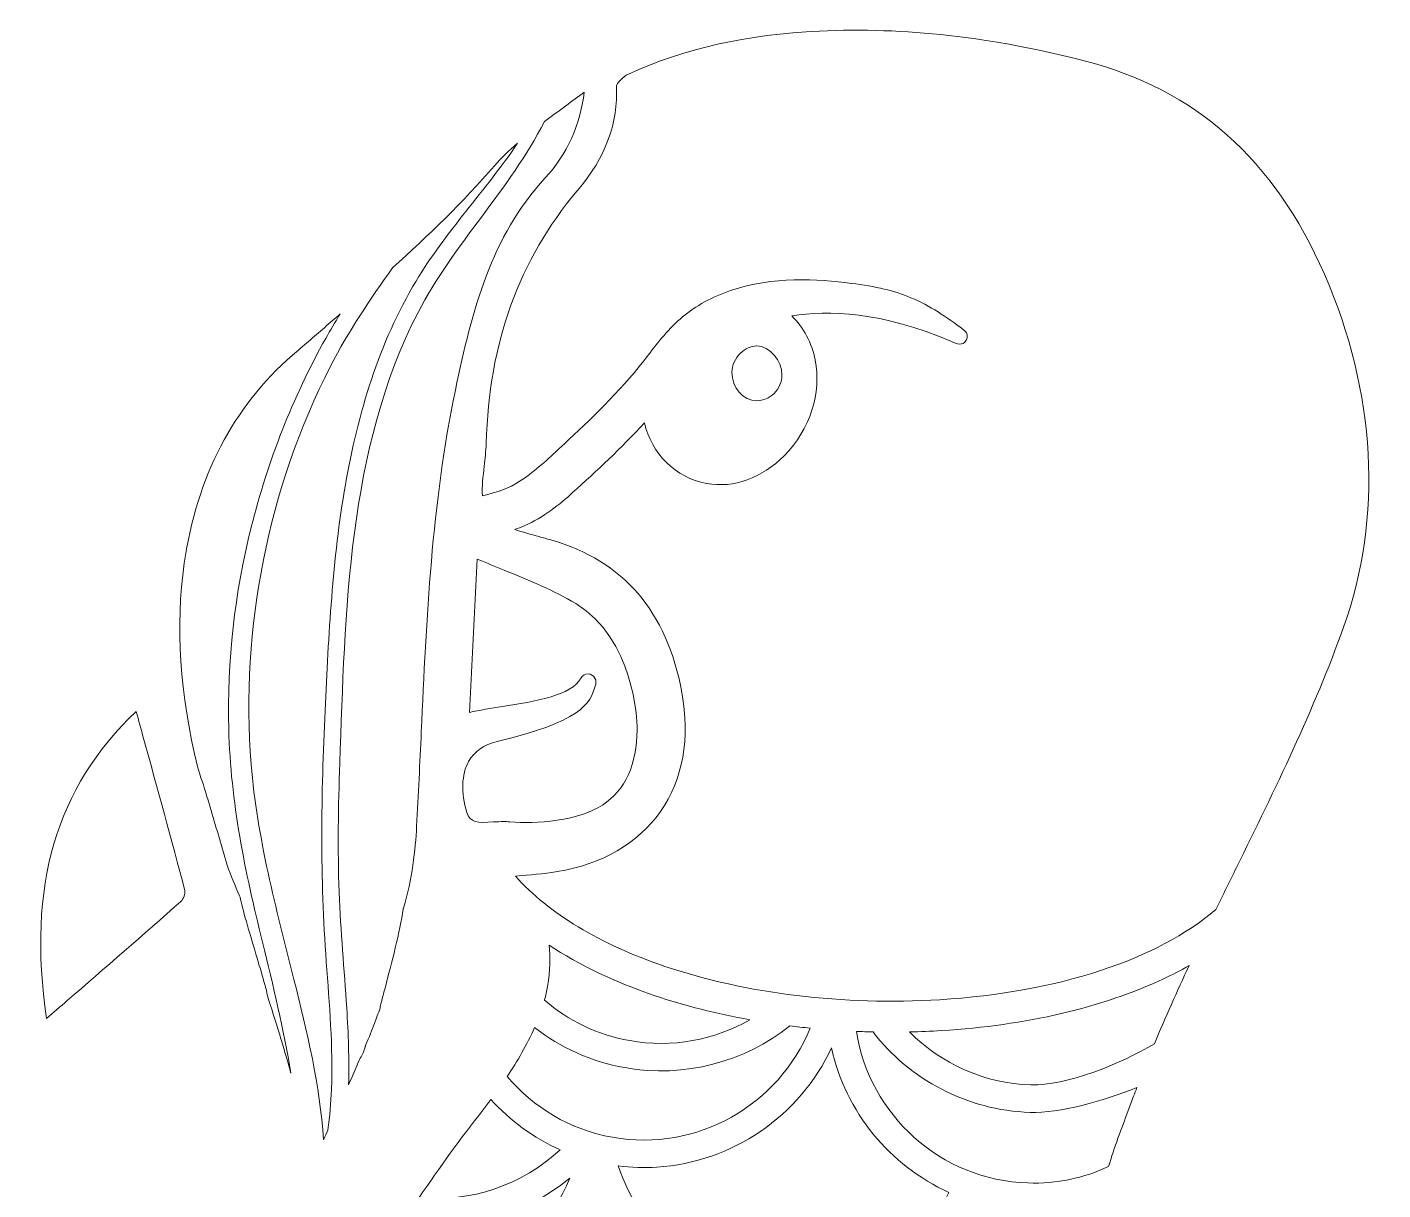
# Model space of a CAD drawing. Header units: millimetres. Extents: x -1647 to 2455, y -685 to 37.
# Drawn here: x -915.9 to -740.8, y -130.3 to 19.8 of the extents above; entities that cross this region are included whole.
import ezdxf

# ---------------------------------------------------------------- set-up
doc = ezdxf.new("R2010")
doc.units = ezdxf.units.MM
doc.header["$MEASUREMENT"] = 0
doc.layers.add('Layer 3', color=7, linetype='Continuous')

msp = doc.modelspace()

# ---------------------------------------------------------------- linework, layer by layer
at = {"layer": 'Layer 3', "lineweight": 0}
for points, knots in [([(-838.24, 13.71), (-831.02, 17.01), (-822.94, 18.83), (-813.54, 19.27), (-802.56, 19.78), (-791.38, 18.53), (-779.38, 15.44), (-765, 11.75), (-754.85, 2.74), (-748.34, -12.11), (-741.67, -27.35), (-740.79, -43.54), (-745.87, -57.69), (-749.69, -68.35), (-754.77, -78.69), (-759.68, -88.69), (-760.57, -90.49), (-761.46, -92.31), (-762.35, -94.13), (-769.97, -100.58), (-782.59, -104.82), (-798.03, -105.78), (-810.44, -106.54), (-823.05, -105.01), (-833.52, -101.47), (-841.95, -98.62), (-848.5, -94.65), (-852.83, -89.82), (-852.79, -89.82), (-852.75, -89.82), (-852.72, -89.82), (-851.01, -89.67), (-849.24, -89.53), (-847.45, -89.24), (-841.62, -88.28), (-837, -85.6), (-834.11, -81.48), (-831.2, -77.33), (-830.23, -72.02), (-831.33, -66.13), (-833.29, -55.6), (-838.83, -49.15), (-848.27, -46.42), (-848.75, -46.28), (-849.25, -46.14), (-849.77, -46), (-850.83, -45.71), (-851.92, -45.42), (-852.92, -45.07), (-852.5, -44.93), (-852.1, -44.78), (-851.71, -44.61), (-849.15, -43.5), (-847.1, -41.82), (-845.44, -40.31), (-842.36, -37.54), (-839.13, -34.54), (-836.17, -31.3), (-835.27, -35.26), (-832.16, -38.39), (-828.14, -39.13), (-824.64, -39.77), (-820.98, -38.45), (-818.08, -35.51), (-814.78, -32.15), (-813.26, -27.43), (-814.11, -23.17), (-814.54, -21), (-815.62, -19), (-817.13, -17.51), (-812.47, -16.73), (-805.54, -16.93), (-796.51, -20.81), (-795.83, -21.11), (-795.07, -21.44), (-794.61, -20.64), (-794.57, -20.56), (-794.18, -19.84), (-794.99, -19.24), (-797.14, -17.67), (-799.26, -16.18), (-801.74, -15.15), (-803.89, -14.26), (-806.27, -13.69), (-809.44, -13.3), (-813.83, -12.75), (-819.57, -12.37), (-825.03, -14.23), (-827.43, -15.05), (-829.52, -16.19), (-831.24, -17.63), (-833, -19.1), (-834.37, -20.86), (-835.69, -22.57), (-835.88, -22.82), (-836.06, -23.06), (-836.25, -23.3), (-839.41, -27.35), (-843.22, -30.96), (-846.54, -34.04), (-846.8, -34.28), (-847.07, -34.53), (-847.33, -34.77), (-848.9, -36.24), (-850.53, -37.76), (-852.33, -38.9), (-853.6, -39.71), (-855.1, -40.28), (-857.1, -40.71), (-857.16, -39.57), (-857.01, -38.23), (-856.87, -36.92), (-856.76, -35.94), (-856.64, -34.93), (-856.61, -33.98), (-856.24, -20.96), (-852.39, -10.28), (-844.84, -1.35), (-841.17, 2.99), (-839.52, 7.43), (-839.79, 12.18), (-839.75, 12.5), (-838.96, 13.38), (-838.24, 13.71)], [0, 0, 0, 0, 1, 1, 1, 2, 2, 2, 3, 3, 3, 4, 4, 4, 5, 5, 5, 6, 6, 6, 7, 7, 7, 8, 8, 8, 9, 9, 9, 10, 10, 10, 11, 11, 11, 12, 12, 12, 13, 13, 13, 14, 14, 14, 15, 15, 15, 16, 16, 16, 17, 17, 17, 18, 18, 18, 19, 19, 19, 20, 20, 20, 21, 21, 21, 22, 22, 22, 23, 23, 23, 24, 24, 24, 25, 25, 25, 26, 26, 26, 27, 27, 27, 28, 28, 28, 29, 29, 29, 30, 30, 30, 31, 31, 31, 32, 32, 32, 33, 33, 33, 34, 34, 34, 35, 35, 35, 36, 36, 36, 37, 37, 37, 38, 38, 38, 39, 39, 39, 40, 40, 40, 41, 41, 41, 41]), ([(-860.59, -27.09), (-863.64, -41.7), (-864.33, -56.7), (-864.99, -71.2), (-865.17, -75.2), (-865.36, -79.34), (-865.59, -83.41), (-865.77, -86.38), (-866.12, -90.27), (-867.29, -93.94), (-867.3, -93.99), (-867.32, -94.04), (-867.32, -94.1), (-867.73, -96.89), (-868.88, -101.24), (-869.63, -104.12), (-869.84, -104.92), (-870.02, -105.59), (-870.14, -106.07), (-870.21, -106.37), (-870.28, -106.64), (-870.31, -106.89), (-870.55, -107.54), (-870.79, -108.2), (-871.04, -108.85), (-871.36, -109.68), (-871.71, -110.56), (-872.18, -111.69), (-872.2, -111.73), (-872.22, -111.78), (-872.23, -111.82), (-872.37, -112.39), (-872.59, -112.9), (-872.87, -113.34), (-872.9, -113.39), (-872.93, -113.44), (-872.95, -113.49), (-873.42, -114.58), (-873.9, -115.67), (-874.38, -116.75), (-874.29, -113.46), (-874.41, -110.16), (-874.62, -106.87), (-874.93, -101.89), (-875.42, -96.91), (-875.6, -91.92), (-875.8, -86.37), (-875.71, -80.81), (-875.51, -75.25), (-874.81, -55.8), (-874.54, -34.74), (-865.41, -17.05), (-860.87, -8.27), (-853.55, -1.21), (-849.09, 7.58), (-848.18, 8.27), (-847.25, 8.95), (-846.33, 9.62), (-845.5, 10.23), (-844.71, 10.81), (-843.94, 11.39), (-844.48, 7.09), (-846.17, 3.37), (-848.97, 0.32), (-856.02, -7.37), (-858.4, -16.64), (-860.59, -27.09)], [0, 0, 0, 0, 1, 1, 1, 2, 2, 2, 3, 3, 3, 4, 4, 4, 5, 5, 5, 6, 6, 6, 7, 7, 7, 8, 8, 8, 9, 9, 9, 10, 10, 10, 11, 11, 11, 12, 12, 12, 13, 13, 13, 14, 14, 14, 15, 15, 15, 16, 16, 16, 17, 17, 17, 18, 18, 18, 19, 19, 19, 20, 20, 20, 21, 21, 21, 22, 22, 22, 22]), ([(-876.59, -117.34), (-876.66, -119.1), (-876.8, -120.86), (-877.05, -122.6), (-877.24, -123.02), (-877.43, -123.45), (-877.62, -123.87), (-878.06, -116.87), (-879.74, -109.91), (-881.44, -103.16), (-883.73, -94), (-886.2, -84.86), (-886.96, -75.41), (-888.36, -57.77), (-884.76, -39.74), (-876.71, -24), (-874.4, -19.5), (-871.59, -15.37), (-868.69, -11.29), (-864.1, -7.16), (-859.61, -2.82), (-855.52, 1.89), (-854.66, 2.88), (-853.65, 3.85), (-852.56, 4.79), (-856.66, -1.3), (-861.85, -6.67), (-865.66, -13), (-870.48, -21), (-873.19, -30.17), (-874.79, -39.32), (-876.47, -48.94), (-876.96, -58.71), (-877.42, -68.45), (-877.92, -79.29), (-878.08, -90.06), (-877.26, -100.89), (-876.85, -106.36), (-876.39, -111.85), (-876.59, -117.34)], [0, 0, 0, 0, 1, 1, 1, 2, 2, 2, 3, 3, 3, 4, 4, 4, 5, 5, 5, 6, 6, 6, 7, 7, 7, 8, 8, 8, 9, 9, 9, 10, 10, 10, 11, 11, 11, 12, 12, 12, 13, 13, 13, 13]), ([(-884.91, -105.11), (-884.94, -104.71), (-885.09, -104.18), (-885.31, -103.41), (-885.57, -102.49), (-885.95, -101.23), (-886.34, -99.9), (-887.18, -97.09), (-888.12, -93.9), (-888.4, -92.55), (-888.42, -92.48), (-888.44, -92.41), (-888.47, -92.35), (-889.03, -91.1), (-889.56, -89.78), (-890.06, -88.41), (-890.06, -88.41), (-890.54, -86.77), (-890.54, -86.77), (-891.23, -84.41), (-891.95, -81.96), (-892.67, -79.56), (-893.08, -78.2), (-893.52, -76.87), (-893.86, -75.85), (-896.2, -66.22), (-896.77, -57.58), (-895.6, -49.42), (-894.01, -38.3), (-889.31, -29.27), (-881.63, -22.58), (-880.26, -21.39), (-878.88, -20.2), (-877.51, -19.02), (-876.83, -18.43), (-876.15, -17.84), (-875.46, -17.25), (-876.11, -18.29), (-876.73, -19.35), (-877.33, -20.41), (-881.61, -28.05), (-884.82, -36.29), (-886.96, -44.78), (-889.11, -53.28), (-890.06, -62.1), (-889.85, -70.86), (-889.63, -80.21), (-887.74, -89.29), (-885.5, -98.34), (-884.11, -104), (-882.79, -109.6), (-881.82, -115.25), (-882.77, -111.88), (-883.83, -108.51), (-884.91, -105.11)], [0, 0, 0, 0, 1, 1, 1, 2, 2, 2, 3, 3, 3, 4, 4, 4, 5, 5, 5, 6, 6, 6, 7, 7, 7, 8, 8, 8, 9, 9, 9, 10, 10, 10, 11, 11, 11, 12, 12, 12, 13, 13, 13, 14, 14, 14, 15, 15, 15, 16, 16, 16, 17, 17, 17, 18, 18, 18, 18]), ([(-824.87, -24.76), (-824.87, -24.76), (-824.87, -24.76), (-824.87, -24.76), (-824.87, -23.91), (-824.45, -22.99), (-823.75, -22.31), (-823.14, -21.72), (-822.4, -21.38), (-821.71, -21.38), (-821.7, -21.38), (-821.69, -21.38), (-821.67, -21.38), (-819.98, -21.41), (-818.39, -23.23), (-818.4, -25.14), (-818.4, -26.01), (-818.78, -26.88), (-819.42, -27.52), (-820.03, -28.12), (-820.83, -28.45), (-821.63, -28.45), (-823.43, -28.43), (-824.89, -26.78), (-824.87, -24.76)], [0, 0, 0, 0, 1, 1, 1, 2, 2, 2, 3, 3, 3, 4, 4, 4, 5, 5, 5, 6, 6, 6, 7, 7, 7, 8, 8, 8, 8]), ([(-854.34, -82.78), (-854.77, -82.78), (-855.21, -82.8), (-855.65, -82.83), (-857.78, -82.97), (-858.69, -82.9), (-859.09, -81.61), (-859.88, -79.02), (-859.8, -76.69), (-858.87, -75.03), (-858.13, -73.73), (-856.89, -72.86), (-855.19, -72.45), (-844.49, -69.86), (-843.16, -67.75), (-842.46, -65.04), (-842.4, -64.8), (-842.42, -64.55), (-842.53, -64.34), (-842.55, -64.31), (-842.56, -64.28), (-842.58, -64.25), (-842.75, -63.92), (-843.08, -63.72), (-843.45, -63.71), (-843.83, -63.71), (-844.16, -63.91), (-844.34, -64.23), (-845.61, -66.54), (-850.33, -67.28), (-854.49, -67.93), (-856.01, -68.17), (-857.46, -68.4), (-858.77, -68.69), (-858.77, -68.69), (-857.75, -48.89), (-857.75, -48.89), (-856.59, -49.39), (-855.43, -49.86), (-854.3, -50.32), (-850.99, -51.65), (-847.87, -52.92), (-845.03, -54.65), (-837.52, -59.25), (-837.12, -69.58), (-837.1, -70.75), (-837.12, -70.81), (-837.12, -70.88), (-837.12, -70.95), (-837.13, -73.11), (-837.52, -75.1), (-838.23, -76.71), (-839.72, -80.04), (-842.65, -81.91), (-847.45, -82.6), (-849.76, -82.94), (-851.76, -83.01), (-853.56, -82.81), (-853.82, -82.79), (-854.07, -82.78), (-854.34, -82.78)], [0, 0, 0, 0, 1, 1, 1, 2, 2, 2, 3, 3, 3, 4, 4, 4, 5, 5, 5, 6, 6, 6, 7, 7, 7, 8, 8, 8, 9, 9, 9, 10, 10, 10, 11, 11, 11, 12, 12, 12, 13, 13, 13, 14, 14, 14, 15, 15, 15, 16, 16, 16, 17, 17, 17, 18, 18, 18, 19, 19, 19, 20, 20, 20, 20]), ([(-896.03, -93.09), (-900.88, -97.38), (-905.88, -101.71), (-910.71, -105.89), (-911.6, -106.66), (-912.5, -107.43), (-913.39, -108.2), (-915.9, -91.09), (-912.2, -78.42), (-901.81, -68.56), (-901.5, -69.71), (-901.18, -70.88), (-900.86, -72.04), (-899.08, -78.47), (-897.25, -85.12), (-895.52, -91.71), (-895.45, -92), (-895.72, -92.82), (-896.03, -93.09)], [0, 0, 0, 0, 1, 1, 1, 2, 2, 2, 3, 3, 3, 4, 4, 4, 5, 5, 5, 6, 6, 6, 6]), ([(-848.49, -98.72), (-844.63, -101.29), (-840.04, -103.49), (-834.8, -105.26), (-830.95, -106.56), (-826.82, -107.6), (-822.54, -108.37), (-827.12, -110.98), (-832.59, -112.04), (-838.07, -111.06), (-842.25, -110.32), (-846.01, -108.47), (-849.07, -105.85), (-848.91, -105.25), (-848.77, -104.65), (-848.67, -104.06), (-848.34, -101.96), (-848.28, -100.25), (-848.49, -98.72)], [0, 0, 0, 0, 1, 1, 1, 2, 2, 2, 3, 3, 3, 4, 4, 4, 5, 5, 5, 6, 6, 6, 6]), ([(-770.3, -111.47), (-774.77, -114.11), (-781.76, -116.92), (-786.24, -116.78), (-792.31, -116.58), (-797.86, -114.03), (-801.93, -109.94), (-800.54, -109.91), (-799.16, -109.85), (-797.78, -109.77), (-786.92, -109.1), (-777.01, -106.79), (-769.13, -103.09), (-767.97, -102.54), (-766.87, -101.97), (-765.81, -101.37), (-767.37, -104.7), (-768.88, -108.07), (-770.3, -111.47)], [0, 0, 0, 0, 1, 1, 1, 2, 2, 2, 3, 3, 3, 4, 4, 4, 5, 5, 5, 6, 6, 6, 6]), ([(-838.69, -114.55), (-830.95, -115.93), (-823.23, -113.81), (-817.38, -109.16), (-816.51, -109.26), (-815.64, -109.36), (-814.77, -109.45), (-818.79, -119.36), (-829.33, -125.49), (-840.29, -123.54), (-845.81, -122.56), (-850.53, -119.68), (-853.89, -115.69), (-852.58, -113.71), (-851.32, -111.56), (-850.35, -109.38), (-847.02, -111.96), (-843.05, -113.78), (-838.69, -114.55)], [0, 0, 0, 0, 1, 1, 1, 2, 2, 2, 3, 3, 3, 4, 4, 4, 5, 5, 5, 6, 6, 6, 6]), ([(-776.21, -127.32), (-779.38, -128.79), (-782.92, -129.56), (-786.64, -129.44), (-797.94, -129.08), (-807.1, -120.65), (-808.78, -109.87), (-808.07, -109.9), (-807.36, -109.93), (-806.64, -109.94), (-801.88, -116.1), (-794.52, -120.06), (-786.35, -120.32), (-786.35, -120.32), (-786.35, -120.32), (-786.35, -120.32), (-782.56, -120.44), (-776.88, -118.88), (-772.56, -117.11), (-772.7, -117.49), (-772.84, -117.86), (-772.98, -118.23), (-773.21, -118.85), (-773.45, -119.47), (-773.68, -120.09), (-774.57, -122.45), (-775.47, -124.85), (-776.21, -127.32)], [0, 0, 0, 0, 1, 1, 1, 2, 2, 2, 3, 3, 3, 4, 4, 4, 5, 5, 5, 6, 6, 6, 7, 7, 7, 8, 8, 8, 9, 9, 9, 9]), ([(-796.84, -130.65), (-801.12, -139.07), (-810.2, -144.14), (-819.78, -143.18), (-829.06, -142.26), (-836.75, -135.89), (-839.54, -127.23), (-837.86, -127.44), (-836.2, -127.49), (-834.57, -127.39), (-824.81, -126.78), (-816.11, -120.82), (-812, -111.98), (-810.18, -120.29), (-804.48, -127.21), (-796.84, -130.65)], [0, 0, 0, 0, 1, 1, 1, 2, 2, 2, 3, 3, 3, 4, 4, 4, 5, 5, 5, 5]), ([(-857.04, -120.03), (-856.7, -119.59), (-856.35, -119.13), (-855.99, -118.66), (-853.53, -121.38), (-850.51, -123.62), (-847.05, -125.15), (-851.95, -129.75), (-858.62, -131.98), (-865.27, -131.3), (-862.63, -127.5), (-859.91, -123.68), (-857.04, -120.03)], [0, 0, 0, 0, 1, 1, 1, 2, 2, 2, 3, 3, 3, 4, 4, 4, 4]), ([(-868.03, -135.3), (-867.87, -135.06), (-867.7, -134.81), (-867.53, -134.57), (-859.77, -135.93), (-851.82, -133.78), (-845.82, -128.8), (-850.18, -139.64), (-861.95, -145.46), (-873.09, -142.58), (-871.37, -140.15), (-869.68, -137.7), (-868.03, -135.3)], [0, 0, 0, 0, 1, 1, 1, 2, 2, 2, 3, 3, 3, 4, 4, 4, 4])]:
    msp.add_open_spline(points, degree=3, knots=knots, dxfattribs=at)

doc.saveas('drawing.dxf')
